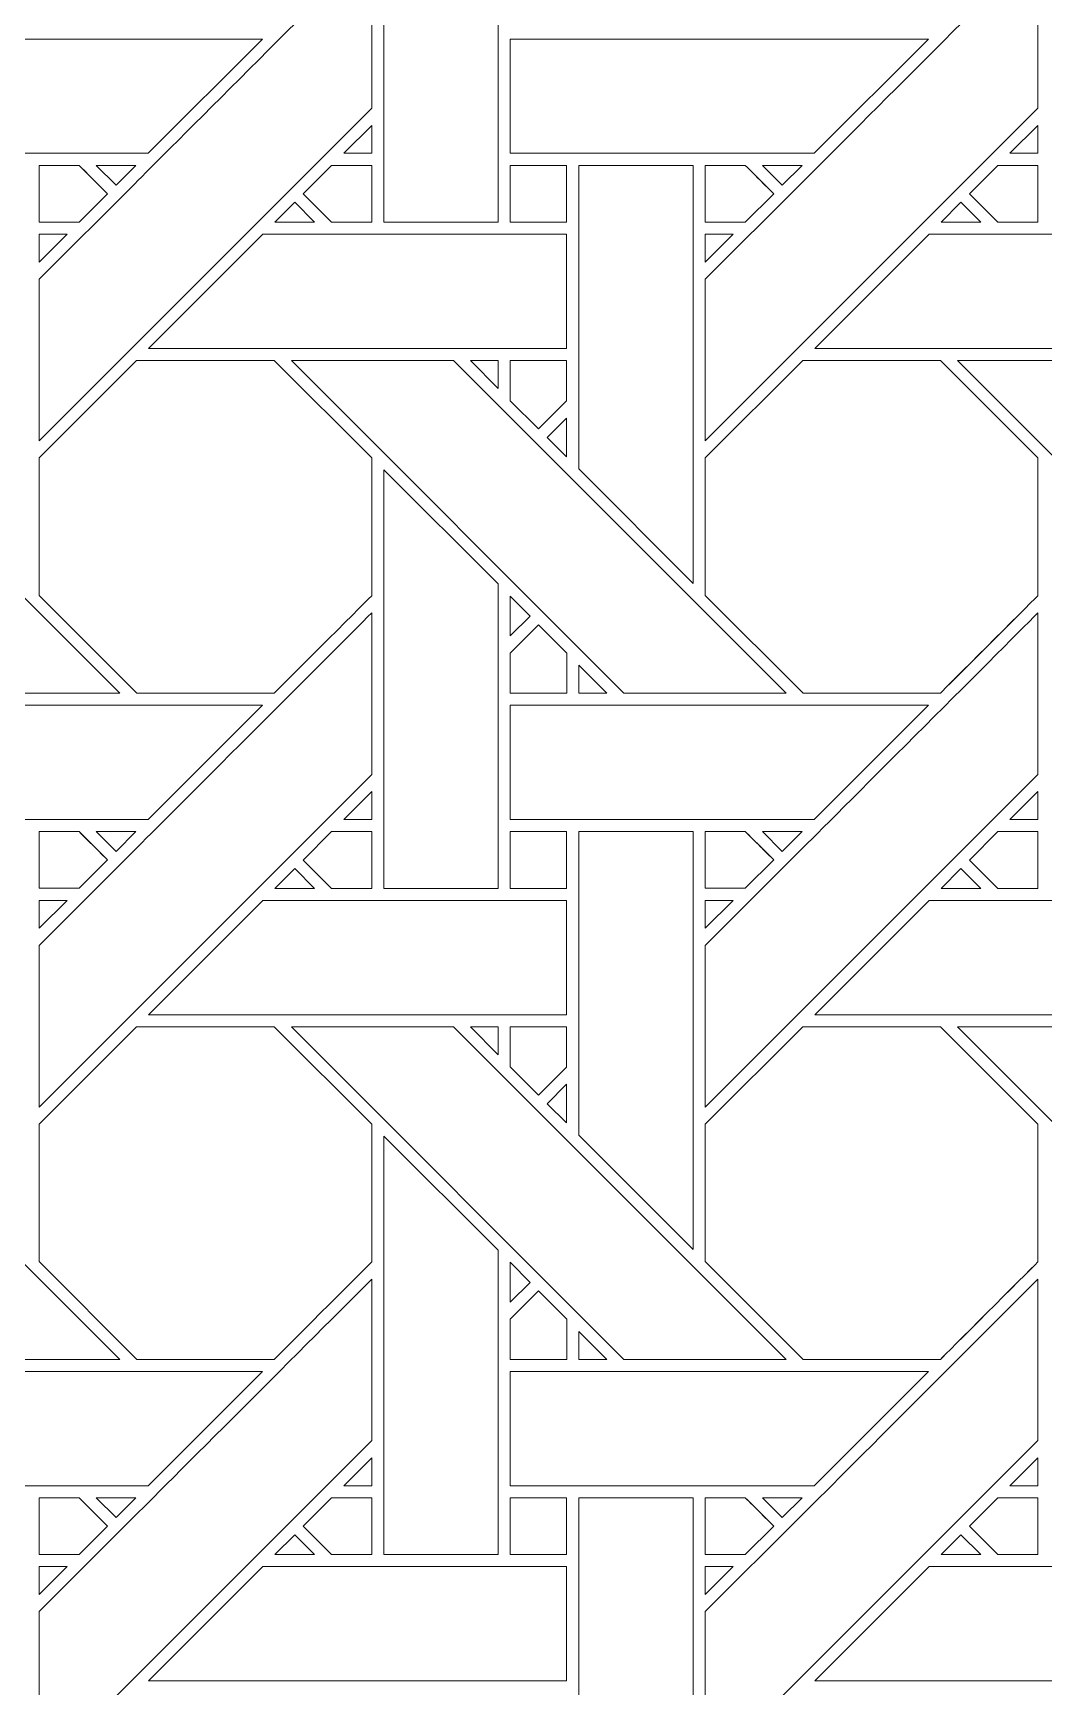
# Model space of a CAD drawing. Header units: inches. Extents: x 2.4 to 22.4, y -0.9 to 19.1.
# Drawn here: x 5.971 to 7.41, y 8.866 to 11.221 of the extents above; entities that cross this region are included whole.
import ezdxf

# ---------------------------------------------------------------- set-up
doc = ezdxf.new("R2010")
doc.units = ezdxf.units.IN
doc.header["$MEASUREMENT"] = 0
doc.layers.add('Design', color=7, linetype='Continuous', lineweight=0)

msp = doc.modelspace()

# ---------------------------------------------------------------- linework, layer by layer
at = {"layer": 'Design'}
for points, knots in [([(2.3829, 19.0948), (2.3829, 19.0948), (2.3829, -0.9052), (2.3829, -0.9052), (2.3829, -0.9052), (22.3829, -0.9052), (22.3829, -0.9052), (22.3829, -0.9052), (22.3829, 19.0948), (22.3829, 19.0948), (22.3829, 19.0948), (2.3829, 19.0948), (2.3829, 19.0948)], [0, 0, 0, 0, 1, 1, 1, 2, 2, 2, 3, 3, 3, 4, 4, 4, 4]), ([(3.3653, 18.1123), (3.3653, 18.1123), (3.3653, 0.0772), (3.3653, 0.0772), (3.3653, 0.0772), (21.4004, 0.0772), (21.4004, 0.0772), (21.4004, 0.0772), (21.4004, 18.1123), (21.4004, 18.1123), (21.4004, 18.1123), (3.3653, 18.1123), (3.3653, 18.1123)], [0, 0, 0, 0, 1, 1, 1, 2, 2, 2, 3, 3, 3, 4, 4, 4, 4]), ([(6.6329, 10.9519), (6.6329, 10.9519), (6.4701, 10.9519), (6.4701, 10.9519), (6.4701, 10.9519), (6.4701, 11.5477), (6.4701, 11.5477), (6.4701, 11.5477), (6.6329, 11.3855), (6.6329, 11.3855), (6.6329, 11.3855), (6.6329, 10.9519), (6.6329, 10.9519)], [0, 0, 0, 0, 1, 1, 1, 2, 2, 2, 3, 3, 3, 4, 4, 4, 4]), ([(6.1154, 11.0066), (6.1567, 11.0477), (6.3965, 11.2877), (6.453, 11.3441), (6.453, 11.3441), (6.453, 11.1141), (6.453, 11.1141), (6.453, 11.1141), (5.9793, 10.6404), (5.9793, 10.6404), (5.9793, 10.6404), (5.9793, 10.8705), (5.9793, 10.8705), (5.9793, 10.8705), (6.1154, 11.0066), (6.1154, 11.0066)], [0, 0, 0, 0, 1, 1, 1, 2, 2, 2, 3, 3, 3, 4, 4, 4, 5, 5, 5, 5]), ([(7.0635, 11.006), (7.1049, 11.0472), (7.3452, 11.2876), (7.4017, 11.3441), (7.4017, 11.3441), (7.4017, 11.1141), (7.4017, 11.1141), (7.4017, 11.1141), (6.928, 10.6404), (6.928, 10.6404), (6.928, 10.6404), (6.928, 10.8705), (6.928, 10.8705), (6.928, 10.8705), (7.0635, 11.006), (7.0635, 11.006)], [0, 0, 0, 0, 1, 1, 1, 2, 2, 2, 3, 3, 3, 4, 4, 4, 5, 5, 5, 5]), ([(5.7015, 11.0499), (5.7015, 11.0499), (5.7015, 11.2126), (5.7015, 11.2126), (5.7015, 11.2126), (6.2972, 11.2126), (6.2972, 11.2126), (6.2972, 11.2126), (6.1344, 11.0499), (6.1344, 11.0499), (6.1344, 11.0499), (5.7015, 11.0499), (5.7015, 11.0499)], [0, 0, 0, 0, 1, 1, 1, 2, 2, 2, 3, 3, 3, 4, 4, 4, 4]), ([(6.6502, 11.0499), (6.6502, 11.0499), (6.6502, 11.2126), (6.6502, 11.2126), (6.6502, 11.2126), (7.2459, 11.2126), (7.2459, 11.2126), (7.2459, 11.2126), (7.0832, 11.0499), (7.0832, 11.0499), (7.0832, 11.0499), (6.6502, 11.0499), (6.6502, 11.0499)], [0, 0, 0, 0, 1, 1, 1, 2, 2, 2, 3, 3, 3, 4, 4, 4, 4]), ([(6.4132, 11.0499), (6.4132, 11.0499), (6.453, 11.0897), (6.453, 11.0897), (6.453, 11.0897), (6.453, 11.0499), (6.453, 11.0499), (6.453, 11.0499), (6.4132, 11.0499), (6.4132, 11.0499)], [0, 0, 0, 0, 1, 1, 1, 2, 2, 2, 3, 3, 3, 3]), ([(7.3619, 11.0499), (7.3619, 11.0499), (7.4017, 11.0897), (7.4017, 11.0897), (7.4017, 11.0897), (7.4017, 11.0499), (7.4017, 11.0499), (7.4017, 11.0499), (7.3619, 11.0499), (7.3619, 11.0499)], [0, 0, 0, 0, 1, 1, 1, 2, 2, 2, 3, 3, 3, 3]), ([(6.0363, 11.0327), (6.0414, 11.0276), (6.0722, 10.9967), (6.0766, 10.9923), (6.0766, 10.9923), (6.0362, 10.9519), (6.0362, 10.9519), (6.0362, 10.9519), (5.9792, 10.9519), (5.9792, 10.9519), (5.9792, 10.9519), (5.9792, 11.0327), (5.9792, 11.0327), (5.9792, 11.0327), (6.0363, 11.0327), (6.0363, 11.0327)], [0, 0, 0, 0, 1, 1, 1, 2, 2, 2, 3, 3, 3, 4, 4, 4, 5, 5, 5, 5]), ([(6.0766, 10.9923), (6.0766, 10.9923), (6.0362, 10.9519), (6.0362, 10.9519), (6.0362, 10.9519), (5.9792, 10.9519), (5.9792, 10.9519), (5.9792, 10.9519), (5.9792, 11.0327), (5.9792, 11.0327), (5.9792, 11.0327), (6.0363, 11.0327), (6.0363, 11.0327), (6.0416, 11.0274), (6.0723, 10.9966), (6.0766, 10.9923)], [0, 0, 0, 0, 1, 1, 1, 2, 2, 2, 3, 3, 3, 4, 4, 4, 5, 5, 5, 5]), ([(6.0607, 11.0326), (6.0607, 11.0326), (6.1172, 11.0326), (6.1172, 11.0326), (6.1172, 11.0326), (6.0889, 11.0045), (6.0889, 11.0045), (6.0889, 11.0045), (6.0607, 11.0326), (6.0607, 11.0326)], [0, 0, 0, 0, 1, 1, 1, 2, 2, 2, 3, 3, 3, 3]), ([(6.3958, 10.9519), (6.3958, 10.9519), (6.3554, 10.9923), (6.3554, 10.9923), (6.3554, 10.9923), (6.3959, 11.0327), (6.3959, 11.0327), (6.3959, 11.0327), (6.4529, 11.0327), (6.4529, 11.0327), (6.4529, 11.0327), (6.4529, 10.9519), (6.4529, 10.9519), (6.4529, 10.9519), (6.3958, 10.9519), (6.3958, 10.9519)], [0, 0, 0, 0, 1, 1, 1, 2, 2, 2, 3, 3, 3, 4, 4, 4, 5, 5, 5, 5]), ([(6.3554, 10.9923), (6.3554, 10.9923), (6.3959, 11.0327), (6.3959, 11.0327), (6.3959, 11.0327), (6.4529, 11.0327), (6.4529, 11.0327), (6.4529, 11.0327), (6.4529, 10.9519), (6.4529, 10.9519), (6.4529, 10.9519), (6.3958, 10.9519), (6.3958, 10.9519), (6.3958, 10.9519), (6.3554, 10.9923), (6.3554, 10.9923)], [0, 0, 0, 0, 1, 1, 1, 2, 2, 2, 3, 3, 3, 4, 4, 4, 5, 5, 5, 5]), ([(6.6501, 11.0327), (6.6501, 11.0327), (6.7304, 11.0327), (6.7304, 11.0327), (6.7304, 11.0327), (6.7304, 10.9519), (6.7304, 10.9519), (6.7304, 10.9519), (6.6501, 10.9519), (6.6501, 10.9519), (6.6501, 10.9519), (6.6501, 11.0327), (6.6501, 11.0327)], [0, 0, 0, 0, 1, 1, 1, 2, 2, 2, 3, 3, 3, 4, 4, 4, 4]), ([(6.7304, 11.0327), (6.7304, 11.0327), (6.7304, 10.9519), (6.7304, 10.9519), (6.7304, 10.9519), (6.6501, 10.9519), (6.6501, 10.9519), (6.6501, 10.9519), (6.6501, 11.0327), (6.6501, 11.0327), (6.6501, 11.0327), (6.7304, 11.0327), (6.7304, 11.0327)], [0, 0, 0, 0, 1, 1, 1, 2, 2, 2, 3, 3, 3, 4, 4, 4, 4]), ([(6.9109, 11.0326), (6.9109, 11.0326), (6.9109, 10.4375), (6.9109, 10.4375), (6.9109, 10.4375), (6.748, 10.6004), (6.748, 10.6004), (6.748, 10.6004), (6.748, 11.0326), (6.748, 11.0326), (6.748, 11.0326), (6.9109, 11.0326), (6.9109, 11.0326)], [0, 0, 0, 0, 1, 1, 1, 2, 2, 2, 3, 3, 3, 4, 4, 4, 4]), ([(6.985, 11.0327), (6.9902, 11.0276), (7.021, 10.9967), (7.0254, 10.9923), (7.0254, 10.9923), (6.985, 10.9519), (6.985, 10.9519), (6.985, 10.9519), (6.928, 10.9519), (6.928, 10.9519), (6.928, 10.9519), (6.928, 11.0327), (6.928, 11.0327), (6.928, 11.0327), (6.985, 11.0327), (6.985, 11.0327)], [0, 0, 0, 0, 1, 1, 1, 2, 2, 2, 3, 3, 3, 4, 4, 4, 5, 5, 5, 5]), ([(7.0096, 11.0082), (7.0096, 11.0082), (7.0254, 10.9923), (7.0254, 10.9923), (7.0254, 10.9923), (6.985, 10.9519), (6.985, 10.9519), (6.985, 10.9519), (6.928, 10.9519), (6.928, 10.9519), (6.928, 10.9519), (6.928, 11.0327), (6.928, 11.0327), (6.928, 11.0327), (6.985, 11.0327), (6.985, 11.0327), (6.9904, 11.0273), (7.0003, 11.0175), (7.0096, 11.0082)], [0, 0, 0, 0, 1, 1, 1, 2, 2, 2, 3, 3, 3, 4, 4, 4, 5, 5, 5, 6, 6, 6, 6]), ([(7.0095, 11.0326), (7.0095, 11.0326), (7.0659, 11.0326), (7.0659, 11.0326), (7.0659, 11.0326), (7.0376, 11.0045), (7.0376, 11.0045), (7.0376, 11.0045), (7.0095, 11.0326), (7.0095, 11.0326)], [0, 0, 0, 0, 1, 1, 1, 2, 2, 2, 3, 3, 3, 3]), ([(7.3445, 10.9519), (7.3445, 10.9519), (7.3042, 10.9923), (7.3042, 10.9923), (7.3042, 10.9923), (7.3446, 11.0327), (7.3446, 11.0327), (7.3446, 11.0327), (7.4017, 11.0327), (7.4017, 11.0327), (7.4017, 11.0327), (7.4017, 10.9519), (7.4017, 10.9519), (7.4017, 10.9519), (7.3445, 10.9519), (7.3445, 10.9519)], [0, 0, 0, 0, 1, 1, 1, 2, 2, 2, 3, 3, 3, 4, 4, 4, 5, 5, 5, 5]), ([(7.3042, 10.9923), (7.3042, 10.9923), (7.3446, 11.0327), (7.3446, 11.0327), (7.3446, 11.0327), (7.4017, 11.0327), (7.4017, 11.0327), (7.4017, 11.0327), (7.4017, 10.9519), (7.4017, 10.9519), (7.4017, 10.9519), (7.3445, 10.9519), (7.3445, 10.9519), (7.3445, 10.9519), (7.3042, 10.9923), (7.3042, 10.9923)], [0, 0, 0, 0, 1, 1, 1, 2, 2, 2, 3, 3, 3, 4, 4, 4, 5, 5, 5, 5]), ([(6.3716, 10.9519), (6.3716, 10.9519), (6.3151, 10.9519), (6.3151, 10.9519), (6.3151, 10.9519), (6.3434, 10.9801), (6.3434, 10.9801), (6.3434, 10.9801), (6.3716, 10.9519), (6.3716, 10.9519)], [0, 0, 0, 0, 1, 1, 1, 2, 2, 2, 3, 3, 3, 3]), ([(7.3204, 10.9519), (7.3204, 10.9519), (7.2639, 10.9519), (7.2639, 10.9519), (7.2639, 10.9519), (7.2921, 10.9801), (7.2921, 10.9801), (7.2921, 10.9801), (7.3204, 10.9519), (7.3204, 10.9519)], [0, 0, 0, 0, 1, 1, 1, 2, 2, 2, 3, 3, 3, 3]), ([(6.0191, 10.9347), (6.0191, 10.9347), (5.9793, 10.8949), (5.9793, 10.8949), (5.9793, 10.8949), (5.9793, 10.9347), (5.9793, 10.9347), (5.9793, 10.9347), (6.0191, 10.9347), (6.0191, 10.9347)], [0, 0, 0, 0, 1, 1, 1, 2, 2, 2, 3, 3, 3, 3]), ([(6.298, 10.9347), (6.298, 10.9347), (6.7304, 10.9347), (6.7304, 10.9347), (6.7304, 10.9347), (6.7304, 10.7719), (6.7304, 10.7719), (6.7304, 10.7719), (6.1351, 10.7719), (6.1351, 10.7719), (6.1351, 10.7719), (6.298, 10.9347), (6.298, 10.9347)], [0, 0, 0, 0, 1, 1, 1, 2, 2, 2, 3, 3, 3, 4, 4, 4, 4]), ([(6.9679, 10.9347), (6.9679, 10.9347), (6.928, 10.8949), (6.928, 10.8949), (6.928, 10.8949), (6.928, 10.9347), (6.928, 10.9347), (6.928, 10.9347), (6.9679, 10.9347), (6.9679, 10.9347)], [0, 0, 0, 0, 1, 1, 1, 2, 2, 2, 3, 3, 3, 3]), ([(7.2467, 10.9347), (7.2467, 10.9347), (7.6792, 10.9347), (7.6792, 10.9347), (7.6792, 10.9347), (7.6792, 10.7719), (7.6792, 10.7719), (7.6792, 10.7719), (7.0839, 10.7719), (7.0839, 10.7719), (7.0839, 10.7719), (7.2467, 10.9347), (7.2467, 10.9347)], [0, 0, 0, 0, 1, 1, 1, 2, 2, 2, 3, 3, 3, 4, 4, 4, 4]), ([(5.6207, 10.7548), (5.6207, 10.7548), (6.0943, 10.2811), (6.0943, 10.2811), (6.0943, 10.2811), (5.8633, 10.2811), (5.8633, 10.2811), (5.8633, 10.2811), (5.3897, 10.7548), (5.3897, 10.7548), (5.3897, 10.7548), (5.6207, 10.7548), (5.6207, 10.7548)], [0, 0, 0, 0, 1, 1, 1, 2, 2, 2, 3, 3, 3, 4, 4, 4, 4]), ([(6.118, 10.7548), (6.118, 10.7548), (6.3142, 10.7548), (6.3142, 10.7548), (6.3142, 10.7548), (6.4529, 10.6161), (6.4529, 10.6161), (6.4529, 10.6161), (6.4529, 10.4199), (6.4529, 10.4199), (6.4351, 10.4019), (6.3232, 10.2902), (6.3142, 10.2812), (6.3142, 10.2812), (6.1185, 10.2812), (6.1185, 10.2812), (6.1185, 10.2812), (5.9792, 10.4204), (5.9792, 10.4204), (5.9792, 10.4204), (5.9792, 10.6161), (5.9792, 10.6161), (5.9792, 10.6161), (6.118, 10.7548), (6.118, 10.7548)], [0, 0, 0, 0, 1, 1, 1, 2, 2, 2, 3, 3, 3, 4, 4, 4, 5, 5, 5, 6, 6, 6, 7, 7, 7, 8, 8, 8, 8]), ([(5.9792, 10.6161), (5.9792, 10.6161), (6.118, 10.7548), (6.118, 10.7548), (6.118, 10.7548), (6.3142, 10.7548), (6.3142, 10.7548), (6.3142, 10.7548), (6.4529, 10.6161), (6.4529, 10.6161), (6.4529, 10.6161), (6.4529, 10.4199), (6.4529, 10.4199), (6.4351, 10.4019), (6.3232, 10.2902), (6.3142, 10.2812), (6.3142, 10.2812), (6.1185, 10.2812), (6.1185, 10.2812), (6.1185, 10.2812), (5.9792, 10.4204), (5.9792, 10.4204), (5.9792, 10.4204), (5.9792, 10.6161), (5.9792, 10.6161)], [0, 0, 0, 0, 1, 1, 1, 2, 2, 2, 3, 3, 3, 4, 4, 4, 5, 5, 5, 6, 6, 6, 7, 7, 7, 8, 8, 8, 8]), ([(6.5694, 10.7548), (6.5694, 10.7548), (7.043, 10.2811), (7.043, 10.2811), (7.043, 10.2811), (6.812, 10.2811), (6.812, 10.2811), (6.812, 10.2811), (6.3385, 10.7548), (6.3385, 10.7548), (6.3385, 10.7548), (6.5694, 10.7548), (6.5694, 10.7548)], [0, 0, 0, 0, 1, 1, 1, 2, 2, 2, 3, 3, 3, 4, 4, 4, 4]), ([(6.633, 10.7548), (6.633, 10.7548), (6.633, 10.715), (6.633, 10.715), (6.633, 10.715), (6.5935, 10.7548), (6.5935, 10.7548), (6.5935, 10.7548), (6.633, 10.7548), (6.633, 10.7548)], [0, 0, 0, 0, 1, 1, 1, 2, 2, 2, 3, 3, 3, 3]), ([(6.7304, 10.7548), (6.7304, 10.7548), (6.7304, 10.6972), (6.7304, 10.6972), (6.7304, 10.6972), (6.6904, 10.6573), (6.6904, 10.6573), (6.6904, 10.6573), (6.6501, 10.6976), (6.6501, 10.6976), (6.6501, 10.6976), (6.6501, 10.7548), (6.6501, 10.7548), (6.6501, 10.7548), (6.7304, 10.7548), (6.7304, 10.7548)], [0, 0, 0, 0, 1, 1, 1, 2, 2, 2, 3, 3, 3, 4, 4, 4, 5, 5, 5, 5]), ([(6.6904, 10.6573), (6.6904, 10.6573), (6.6501, 10.6976), (6.6501, 10.6976), (6.6501, 10.6976), (6.6501, 10.7548), (6.6501, 10.7548), (6.6501, 10.7548), (6.7304, 10.7548), (6.7304, 10.7548), (6.7304, 10.7548), (6.7304, 10.6972), (6.7304, 10.6972), (6.7304, 10.6972), (6.6904, 10.6573), (6.6904, 10.6573)], [0, 0, 0, 0, 1, 1, 1, 2, 2, 2, 3, 3, 3, 4, 4, 4, 5, 5, 5, 5]), ([(7.0667, 10.7548), (7.0667, 10.7548), (7.2629, 10.7548), (7.2629, 10.7548), (7.2629, 10.7548), (7.4016, 10.6161), (7.4016, 10.6161), (7.4016, 10.6161), (7.4016, 10.4199), (7.4016, 10.4199), (7.3838, 10.4019), (7.2719, 10.2902), (7.2629, 10.2812), (7.2629, 10.2812), (7.0672, 10.2812), (7.0672, 10.2812), (7.0672, 10.2812), (6.928, 10.4204), (6.928, 10.4204), (6.928, 10.4204), (6.928, 10.6161), (6.928, 10.6161), (6.928, 10.6161), (7.0667, 10.7548), (7.0667, 10.7548)], [0, 0, 0, 0, 1, 1, 1, 2, 2, 2, 3, 3, 3, 4, 4, 4, 5, 5, 5, 6, 6, 6, 7, 7, 7, 8, 8, 8, 8]), ([(6.928, 10.6161), (6.928, 10.6161), (7.0667, 10.7548), (7.0667, 10.7548), (7.0667, 10.7548), (7.2629, 10.7548), (7.2629, 10.7548), (7.2629, 10.7548), (7.4016, 10.6161), (7.4016, 10.6161), (7.4016, 10.6161), (7.4016, 10.4199), (7.4016, 10.4199), (7.3836, 10.4017), (7.2718, 10.29), (7.2629, 10.2812), (7.2629, 10.2812), (7.0672, 10.2812), (7.0672, 10.2812), (7.0672, 10.2812), (6.928, 10.4204), (6.928, 10.4204), (6.928, 10.4204), (6.928, 10.6161), (6.928, 10.6161)], [0, 0, 0, 0, 1, 1, 1, 2, 2, 2, 3, 3, 3, 4, 4, 4, 5, 5, 5, 6, 6, 6, 7, 7, 7, 8, 8, 8, 8]), ([(7.5181, 10.7548), (7.5181, 10.7548), (7.9918, 10.2811), (7.9918, 10.2811), (7.9918, 10.2811), (7.7607, 10.2811), (7.7607, 10.2811), (7.7607, 10.2811), (7.2872, 10.7548), (7.2872, 10.7548), (7.2872, 10.7548), (7.5181, 10.7548), (7.5181, 10.7548)], [0, 0, 0, 0, 1, 1, 1, 2, 2, 2, 3, 3, 3, 4, 4, 4, 4]), ([(6.7304, 10.6729), (6.7304, 10.6729), (6.7304, 10.6178), (6.7304, 10.6178), (6.7304, 10.6178), (6.7027, 10.6452), (6.7027, 10.6452), (6.7027, 10.6452), (6.7304, 10.6729), (6.7304, 10.6729)], [0, 0, 0, 0, 1, 1, 1, 2, 2, 2, 3, 3, 3, 3]), ([(6.6329, 10.0031), (6.6329, 10.0031), (6.4701, 10.0031), (6.4701, 10.0031), (6.4701, 10.0031), (6.4701, 10.599), (6.4701, 10.599), (6.4701, 10.599), (6.6329, 10.4368), (6.6329, 10.4368), (6.6329, 10.4368), (6.6329, 10.0031), (6.6329, 10.0031)], [0, 0, 0, 0, 1, 1, 1, 2, 2, 2, 3, 3, 3, 4, 4, 4, 4]), ([(6.6502, 10.3626), (6.6502, 10.3626), (6.6502, 10.4193), (6.6502, 10.4193), (6.6502, 10.4193), (6.6784, 10.3908), (6.6784, 10.3908), (6.6784, 10.3908), (6.6502, 10.3626), (6.6502, 10.3626)], [0, 0, 0, 0, 1, 1, 1, 2, 2, 2, 3, 3, 3, 3]), ([(6.1154, 10.0579), (6.1567, 10.099), (6.3965, 10.3389), (6.453, 10.3954), (6.453, 10.3954), (6.453, 10.1654), (6.453, 10.1654), (6.453, 10.1654), (5.9793, 9.6917), (5.9793, 9.6917), (5.9793, 9.6917), (5.9793, 9.9218), (5.9793, 9.9218), (5.9793, 9.9218), (6.1154, 10.0579), (6.1154, 10.0579)], [0, 0, 0, 0, 1, 1, 1, 2, 2, 2, 3, 3, 3, 4, 4, 4, 5, 5, 5, 5]), ([(7.0635, 10.0573), (7.1049, 10.0984), (7.3452, 10.3389), (7.4017, 10.3954), (7.4017, 10.3954), (7.4017, 10.1654), (7.4017, 10.1654), (7.4017, 10.1654), (6.928, 9.6917), (6.928, 9.6917), (6.928, 9.6917), (6.928, 9.9218), (6.928, 9.9218), (6.928, 9.9218), (7.0635, 10.0573), (7.0635, 10.0573)], [0, 0, 0, 0, 1, 1, 1, 2, 2, 2, 3, 3, 3, 4, 4, 4, 5, 5, 5, 5]), ([(6.6501, 10.2809), (6.6501, 10.2809), (6.6501, 10.3382), (6.6501, 10.3382), (6.6501, 10.3382), (6.6904, 10.3785), (6.6904, 10.3785), (6.6904, 10.3785), (6.7308, 10.3382), (6.7308, 10.3382), (6.7308, 10.3382), (6.7308, 10.2809), (6.7308, 10.2809), (6.7308, 10.2809), (6.6501, 10.2809), (6.6501, 10.2809)], [0, 0, 0, 0, 1, 1, 1, 2, 2, 2, 3, 3, 3, 4, 4, 4, 5, 5, 5, 5]), ([(6.6904, 10.3785), (6.6904, 10.3785), (6.7308, 10.3382), (6.7308, 10.3382), (6.7308, 10.3382), (6.7308, 10.2809), (6.7308, 10.2809), (6.7308, 10.2809), (6.6501, 10.2809), (6.6501, 10.2809), (6.6501, 10.2809), (6.6501, 10.3382), (6.6501, 10.3382), (6.6501, 10.3382), (6.6904, 10.3785), (6.6904, 10.3785)], [0, 0, 0, 0, 1, 1, 1, 2, 2, 2, 3, 3, 3, 4, 4, 4, 5, 5, 5, 5]), ([(6.7481, 10.2811), (6.7481, 10.2811), (6.7481, 10.3209), (6.7481, 10.3209), (6.7481, 10.3209), (6.7878, 10.2811), (6.7878, 10.2811), (6.7878, 10.2811), (6.7481, 10.2811), (6.7481, 10.2811)], [0, 0, 0, 0, 1, 1, 1, 2, 2, 2, 3, 3, 3, 3]), ([(5.7015, 10.1012), (5.7015, 10.1012), (5.7015, 10.2639), (5.7015, 10.2639), (5.7015, 10.2639), (6.2972, 10.2639), (6.2972, 10.2639), (6.2972, 10.2639), (6.1344, 10.1012), (6.1344, 10.1012), (6.1344, 10.1012), (5.7015, 10.1012), (5.7015, 10.1012)], [0, 0, 0, 0, 1, 1, 1, 2, 2, 2, 3, 3, 3, 4, 4, 4, 4]), ([(6.6502, 10.1012), (6.6502, 10.1012), (6.6502, 10.2639), (6.6502, 10.2639), (6.6502, 10.2639), (7.2459, 10.2639), (7.2459, 10.2639), (7.2459, 10.2639), (7.0831, 10.1012), (7.0831, 10.1012), (7.0831, 10.1012), (6.6502, 10.1012), (6.6502, 10.1012)], [0, 0, 0, 0, 1, 1, 1, 2, 2, 2, 3, 3, 3, 4, 4, 4, 4]), ([(6.4132, 10.1012), (6.4132, 10.1012), (6.453, 10.141), (6.453, 10.141), (6.453, 10.141), (6.453, 10.1012), (6.453, 10.1012), (6.453, 10.1012), (6.4132, 10.1012), (6.4132, 10.1012)], [0, 0, 0, 0, 1, 1, 1, 2, 2, 2, 3, 3, 3, 3]), ([(7.3619, 10.1012), (7.3619, 10.1012), (7.4017, 10.141), (7.4017, 10.141), (7.4017, 10.141), (7.4017, 10.1012), (7.4017, 10.1012), (7.4017, 10.1012), (7.3619, 10.1012), (7.3619, 10.1012)], [0, 0, 0, 0, 1, 1, 1, 2, 2, 2, 3, 3, 3, 3]), ([(6.0363, 10.0839), (6.0414, 10.0788), (6.0722, 10.048), (6.0766, 10.0436), (6.0766, 10.0436), (6.0362, 10.0032), (6.0362, 10.0032), (6.0362, 10.0032), (5.9792, 10.0032), (5.9792, 10.0032), (5.9792, 10.0032), (5.9792, 10.0839), (5.9792, 10.0839), (5.9792, 10.0839), (6.0363, 10.0839), (6.0363, 10.0839)], [0, 0, 0, 0, 1, 1, 1, 2, 2, 2, 3, 3, 3, 4, 4, 4, 5, 5, 5, 5]), ([(6.061, 10.0593), (6.061, 10.0593), (6.0766, 10.0436), (6.0766, 10.0436), (6.0766, 10.0436), (6.0362, 10.0032), (6.0362, 10.0032), (6.0362, 10.0032), (5.9792, 10.0032), (5.9792, 10.0032), (5.9792, 10.0032), (5.9792, 10.0839), (5.9792, 10.0839), (5.9792, 10.0839), (6.0363, 10.0839), (6.0363, 10.0839), (6.0363, 10.0839), (6.061, 10.0593), (6.061, 10.0593)], [0, 0, 0, 0, 1, 1, 1, 2, 2, 2, 3, 3, 3, 4, 4, 4, 5, 5, 5, 6, 6, 6, 6]), ([(6.0607, 10.0839), (6.0607, 10.0839), (6.1172, 10.0839), (6.1172, 10.0839), (6.1172, 10.0839), (6.0889, 10.0557), (6.0889, 10.0557), (6.0889, 10.0557), (6.0607, 10.0839), (6.0607, 10.0839)], [0, 0, 0, 0, 1, 1, 1, 2, 2, 2, 3, 3, 3, 3]), ([(6.3958, 10.0031), (6.3958, 10.0031), (6.3554, 10.0435), (6.3554, 10.0435), (6.3554, 10.0435), (6.3959, 10.084), (6.3959, 10.084), (6.3959, 10.084), (6.4529, 10.084), (6.4529, 10.084), (6.4529, 10.084), (6.4529, 10.0031), (6.4529, 10.0031), (6.4529, 10.0031), (6.3958, 10.0031), (6.3958, 10.0031)], [0, 0, 0, 0, 1, 1, 1, 2, 2, 2, 3, 3, 3, 4, 4, 4, 5, 5, 5, 5]), ([(6.3554, 10.0435), (6.3554, 10.0435), (6.3959, 10.084), (6.3959, 10.084), (6.3959, 10.084), (6.4529, 10.084), (6.4529, 10.084), (6.4529, 10.084), (6.4529, 10.0031), (6.4529, 10.0031), (6.4529, 10.0031), (6.3958, 10.0031), (6.3958, 10.0031), (6.3958, 10.0031), (6.3554, 10.0435), (6.3554, 10.0435)], [0, 0, 0, 0, 1, 1, 1, 2, 2, 2, 3, 3, 3, 4, 4, 4, 5, 5, 5, 5]), ([(6.6501, 10.0839), (6.6501, 10.0839), (6.7304, 10.0839), (6.7304, 10.0839), (6.7304, 10.0839), (6.7304, 10.0031), (6.7304, 10.0031), (6.7304, 10.0031), (6.6501, 10.0031), (6.6501, 10.0031), (6.6501, 10.0031), (6.6501, 10.0839), (6.6501, 10.0839)], [0, 0, 0, 0, 1, 1, 1, 2, 2, 2, 3, 3, 3, 4, 4, 4, 4]), ([(6.7304, 10.0839), (6.7304, 10.0839), (6.7304, 10.0031), (6.7304, 10.0031), (6.7304, 10.0031), (6.6501, 10.0031), (6.6501, 10.0031), (6.6501, 10.0031), (6.6501, 10.0839), (6.6501, 10.0839), (6.6501, 10.0839), (6.7304, 10.0839), (6.7304, 10.0839)], [0, 0, 0, 0, 1, 1, 1, 2, 2, 2, 3, 3, 3, 4, 4, 4, 4]), ([(6.9109, 10.0839), (6.9109, 10.0839), (6.9109, 9.4888), (6.9109, 9.4888), (6.9109, 9.4888), (6.748, 9.6517), (6.748, 9.6517), (6.748, 9.6517), (6.748, 10.0839), (6.748, 10.0839), (6.748, 10.0839), (6.9109, 10.0839), (6.9109, 10.0839)], [0, 0, 0, 0, 1, 1, 1, 2, 2, 2, 3, 3, 3, 4, 4, 4, 4]), ([(6.985, 10.0839), (6.9902, 10.0788), (7.021, 10.048), (7.0254, 10.0436), (7.0254, 10.0436), (6.985, 10.0032), (6.985, 10.0032), (6.985, 10.0032), (6.928, 10.0032), (6.928, 10.0032), (6.928, 10.0032), (6.928, 10.0839), (6.928, 10.0839), (6.928, 10.0839), (6.985, 10.0839), (6.985, 10.0839)], [0, 0, 0, 0, 1, 1, 1, 2, 2, 2, 3, 3, 3, 4, 4, 4, 5, 5, 5, 5]), ([(7.0098, 10.0593), (7.0098, 10.0593), (7.0254, 10.0436), (7.0254, 10.0436), (7.0254, 10.0436), (6.985, 10.0032), (6.985, 10.0032), (6.985, 10.0032), (6.928, 10.0032), (6.928, 10.0032), (6.928, 10.0032), (6.928, 10.0839), (6.928, 10.0839), (6.928, 10.0839), (6.985, 10.0839), (6.985, 10.0839), (6.9904, 10.0786), (7.0004, 10.0686), (7.0098, 10.0593)], [0, 0, 0, 0, 1, 1, 1, 2, 2, 2, 3, 3, 3, 4, 4, 4, 5, 5, 5, 6, 6, 6, 6]), ([(7.0095, 10.0839), (7.0095, 10.0839), (7.0659, 10.0839), (7.0659, 10.0839), (7.0659, 10.0839), (7.0376, 10.0557), (7.0376, 10.0557), (7.0376, 10.0557), (7.0095, 10.0839), (7.0095, 10.0839)], [0, 0, 0, 0, 1, 1, 1, 2, 2, 2, 3, 3, 3, 3]), ([(7.3445, 10.0031), (7.3445, 10.0031), (7.3042, 10.0435), (7.3042, 10.0435), (7.3042, 10.0435), (7.3446, 10.084), (7.3446, 10.084), (7.3446, 10.084), (7.4017, 10.084), (7.4017, 10.084), (7.4017, 10.084), (7.4017, 10.0031), (7.4017, 10.0031), (7.4017, 10.0031), (7.3445, 10.0031), (7.3445, 10.0031)], [0, 0, 0, 0, 1, 1, 1, 2, 2, 2, 3, 3, 3, 4, 4, 4, 5, 5, 5, 5]), ([(7.3042, 10.0435), (7.3042, 10.0435), (7.3446, 10.084), (7.3446, 10.084), (7.3446, 10.084), (7.4017, 10.084), (7.4017, 10.084), (7.4017, 10.084), (7.4017, 10.0031), (7.4017, 10.0031), (7.4017, 10.0031), (7.3445, 10.0031), (7.3445, 10.0031), (7.3445, 10.0031), (7.3042, 10.0435), (7.3042, 10.0435)], [0, 0, 0, 0, 1, 1, 1, 2, 2, 2, 3, 3, 3, 4, 4, 4, 5, 5, 5, 5]), ([(6.3716, 10.0031), (6.3716, 10.0031), (6.3151, 10.0031), (6.3151, 10.0031), (6.3151, 10.0031), (6.3434, 10.0314), (6.3434, 10.0314), (6.3434, 10.0314), (6.3716, 10.0031), (6.3716, 10.0031)], [0, 0, 0, 0, 1, 1, 1, 2, 2, 2, 3, 3, 3, 3]), ([(7.3204, 10.0031), (7.3204, 10.0031), (7.2639, 10.0031), (7.2639, 10.0031), (7.2639, 10.0031), (7.2921, 10.0314), (7.2921, 10.0314), (7.2921, 10.0314), (7.3204, 10.0031), (7.3204, 10.0031)], [0, 0, 0, 0, 1, 1, 1, 2, 2, 2, 3, 3, 3, 3]), ([(6.0191, 9.986), (6.0191, 9.986), (5.9793, 9.9462), (5.9793, 9.9462), (5.9793, 9.9462), (5.9793, 9.986), (5.9793, 9.986), (5.9793, 9.986), (6.0191, 9.986), (6.0191, 9.986)], [0, 0, 0, 0, 1, 1, 1, 2, 2, 2, 3, 3, 3, 3]), ([(6.298, 9.986), (6.298, 9.986), (6.7304, 9.986), (6.7304, 9.986), (6.7304, 9.986), (6.7304, 9.8232), (6.7304, 9.8232), (6.7304, 9.8232), (6.1351, 9.8232), (6.1351, 9.8232), (6.1351, 9.8232), (6.298, 9.986), (6.298, 9.986)], [0, 0, 0, 0, 1, 1, 1, 2, 2, 2, 3, 3, 3, 4, 4, 4, 4]), ([(6.9679, 9.986), (6.9679, 9.986), (6.928, 9.9462), (6.928, 9.9462), (6.928, 9.9462), (6.928, 9.986), (6.928, 9.986), (6.928, 9.986), (6.9679, 9.986), (6.9679, 9.986)], [0, 0, 0, 0, 1, 1, 1, 2, 2, 2, 3, 3, 3, 3]), ([(7.2467, 9.986), (7.2467, 9.986), (7.6792, 9.986), (7.6792, 9.986), (7.6792, 9.986), (7.6792, 9.8232), (7.6792, 9.8232), (7.6792, 9.8232), (7.0839, 9.8232), (7.0839, 9.8232), (7.0839, 9.8232), (7.2467, 9.986), (7.2467, 9.986)], [0, 0, 0, 0, 1, 1, 1, 2, 2, 2, 3, 3, 3, 4, 4, 4, 4]), ([(5.6207, 9.8061), (5.6207, 9.8061), (6.0943, 9.3324), (6.0943, 9.3324), (6.0943, 9.3324), (5.8633, 9.3324), (5.8633, 9.3324), (5.8633, 9.3324), (5.3897, 9.8061), (5.3897, 9.8061), (5.3897, 9.8061), (5.6207, 9.8061), (5.6207, 9.8061)], [0, 0, 0, 0, 1, 1, 1, 2, 2, 2, 3, 3, 3, 4, 4, 4, 4]), ([(6.1179, 9.8061), (6.1179, 9.8061), (6.3142, 9.8061), (6.3142, 9.8061), (6.3142, 9.8061), (6.4529, 9.6673), (6.4529, 9.6673), (6.4529, 9.6673), (6.4529, 9.4711), (6.4529, 9.4711), (6.4351, 9.4532), (6.3232, 9.3414), (6.3142, 9.3324), (6.3142, 9.3324), (6.1185, 9.3324), (6.1185, 9.3324), (6.1185, 9.3324), (5.9792, 9.4717), (5.9792, 9.4717), (5.9792, 9.4717), (5.9792, 9.6673), (5.9792, 9.6673), (5.9792, 9.6673), (6.1179, 9.8061), (6.1179, 9.8061)], [0, 0, 0, 0, 1, 1, 1, 2, 2, 2, 3, 3, 3, 4, 4, 4, 5, 5, 5, 6, 6, 6, 7, 7, 7, 8, 8, 8, 8]), ([(5.9792, 9.6673), (5.9792, 9.6673), (6.1179, 9.8061), (6.1179, 9.8061), (6.1179, 9.8061), (6.3142, 9.8061), (6.3142, 9.8061), (6.3142, 9.8061), (6.4529, 9.6673), (6.4529, 9.6673), (6.4529, 9.6673), (6.4529, 9.4711), (6.4529, 9.4711), (6.4351, 9.4532), (6.3232, 9.3414), (6.3142, 9.3324), (6.3142, 9.3324), (6.1185, 9.3324), (6.1185, 9.3324), (6.1185, 9.3324), (5.9792, 9.4717), (5.9792, 9.4717), (5.9792, 9.4717), (5.9792, 9.6673), (5.9792, 9.6673)], [0, 0, 0, 0, 1, 1, 1, 2, 2, 2, 3, 3, 3, 4, 4, 4, 5, 5, 5, 6, 6, 6, 7, 7, 7, 8, 8, 8, 8]), ([(6.5694, 9.8061), (6.5694, 9.8061), (7.043, 9.3324), (7.043, 9.3324), (7.043, 9.3324), (6.812, 9.3324), (6.812, 9.3324), (6.812, 9.3324), (6.3385, 9.8061), (6.3385, 9.8061), (6.3385, 9.8061), (6.5694, 9.8061), (6.5694, 9.8061)], [0, 0, 0, 0, 1, 1, 1, 2, 2, 2, 3, 3, 3, 4, 4, 4, 4]), ([(6.633, 9.8061), (6.633, 9.8061), (6.633, 9.7662), (6.633, 9.7662), (6.633, 9.7662), (6.5935, 9.8061), (6.5935, 9.8061), (6.5935, 9.8061), (6.633, 9.8061), (6.633, 9.8061)], [0, 0, 0, 0, 1, 1, 1, 2, 2, 2, 3, 3, 3, 3]), ([(6.7304, 9.8061), (6.7304, 9.8061), (6.7304, 9.7485), (6.7304, 9.7485), (6.7304, 9.7485), (6.6904, 9.7085), (6.6904, 9.7085), (6.6904, 9.7085), (6.6501, 9.7489), (6.6501, 9.7489), (6.6501, 9.7489), (6.6501, 9.8061), (6.6501, 9.8061), (6.6501, 9.8061), (6.7304, 9.8061), (6.7304, 9.8061)], [0, 0, 0, 0, 1, 1, 1, 2, 2, 2, 3, 3, 3, 4, 4, 4, 5, 5, 5, 5]), ([(6.6904, 9.7085), (6.6904, 9.7085), (6.6501, 9.7489), (6.6501, 9.7489), (6.6501, 9.7489), (6.6501, 9.8061), (6.6501, 9.8061), (6.6501, 9.8061), (6.7304, 9.8061), (6.7304, 9.8061), (6.7304, 9.8061), (6.7304, 9.7485), (6.7304, 9.7485), (6.7304, 9.7485), (6.6904, 9.7085), (6.6904, 9.7085)], [0, 0, 0, 0, 1, 1, 1, 2, 2, 2, 3, 3, 3, 4, 4, 4, 5, 5, 5, 5]), ([(7.0667, 9.8061), (7.0667, 9.8061), (7.2629, 9.8061), (7.2629, 9.8061), (7.2629, 9.8061), (7.4016, 9.6673), (7.4016, 9.6673), (7.4016, 9.6673), (7.4016, 9.4711), (7.4016, 9.4711), (7.3838, 9.4532), (7.2719, 9.3414), (7.2629, 9.3324), (7.2629, 9.3324), (7.0672, 9.3324), (7.0672, 9.3324), (7.0672, 9.3324), (6.928, 9.4717), (6.928, 9.4717), (6.928, 9.4717), (6.928, 9.6673), (6.928, 9.6673), (6.928, 9.6673), (7.0667, 9.8061), (7.0667, 9.8061)], [0, 0, 0, 0, 1, 1, 1, 2, 2, 2, 3, 3, 3, 4, 4, 4, 5, 5, 5, 6, 6, 6, 7, 7, 7, 8, 8, 8, 8]), ([(6.928, 9.6673), (6.928, 9.6673), (7.0667, 9.8061), (7.0667, 9.8061), (7.0667, 9.8061), (7.2629, 9.8061), (7.2629, 9.8061), (7.2629, 9.8061), (7.4016, 9.6673), (7.4016, 9.6673), (7.4016, 9.6673), (7.4016, 9.4711), (7.4016, 9.4711), (7.3839, 9.4533), (7.272, 9.3415), (7.2629, 9.3324), (7.2629, 9.3324), (7.0672, 9.3324), (7.0672, 9.3324), (7.0672, 9.3324), (6.928, 9.4717), (6.928, 9.4717), (6.928, 9.4717), (6.928, 9.6673), (6.928, 9.6673)], [0, 0, 0, 0, 1, 1, 1, 2, 2, 2, 3, 3, 3, 4, 4, 4, 5, 5, 5, 6, 6, 6, 7, 7, 7, 8, 8, 8, 8]), ([(7.5181, 9.8061), (7.5181, 9.8061), (7.9918, 9.3324), (7.9918, 9.3324), (7.9918, 9.3324), (7.7607, 9.3324), (7.7607, 9.3324), (7.7607, 9.3324), (7.2872, 9.8061), (7.2872, 9.8061), (7.2872, 9.8061), (7.5181, 9.8061), (7.5181, 9.8061)], [0, 0, 0, 0, 1, 1, 1, 2, 2, 2, 3, 3, 3, 4, 4, 4, 4]), ([(6.7304, 9.7242), (6.7304, 9.7242), (6.7304, 9.6691), (6.7304, 9.6691), (6.7304, 9.6691), (6.7027, 9.6964), (6.7027, 9.6964), (6.7027, 9.6964), (6.7304, 9.7242), (6.7304, 9.7242)], [0, 0, 0, 0, 1, 1, 1, 2, 2, 2, 3, 3, 3, 3]), ([(6.6329, 9.0544), (6.6329, 9.0544), (6.4701, 9.0544), (6.4701, 9.0544), (6.4701, 9.0544), (6.4701, 9.6502), (6.4701, 9.6502), (6.4701, 9.6502), (6.6329, 9.4881), (6.6329, 9.4881), (6.6329, 9.4881), (6.6329, 9.0544), (6.6329, 9.0544)], [0, 0, 0, 0, 1, 1, 1, 2, 2, 2, 3, 3, 3, 4, 4, 4, 4]), ([(6.6502, 9.4138), (6.6502, 9.4138), (6.6502, 9.4706), (6.6502, 9.4706), (6.6502, 9.4706), (6.6784, 9.442), (6.6784, 9.442), (6.6784, 9.442), (6.6502, 9.4138), (6.6502, 9.4138)], [0, 0, 0, 0, 1, 1, 1, 2, 2, 2, 3, 3, 3, 3]), ([(6.1161, 9.1099), (6.1654, 9.1589), (6.3976, 9.3912), (6.453, 9.4467), (6.453, 9.4467), (6.453, 9.2166), (6.453, 9.2166), (6.453, 9.2166), (5.9793, 8.743), (5.9793, 8.743), (5.9793, 8.743), (5.9793, 8.9731), (5.9793, 8.9731), (5.9793, 8.9731), (6.1161, 9.1099), (6.1161, 9.1099)], [0, 0, 0, 0, 1, 1, 1, 2, 2, 2, 3, 3, 3, 4, 4, 4, 5, 5, 5, 5]), ([(7.0643, 9.1093), (7.1136, 9.1584), (7.3462, 9.3912), (7.4017, 9.4467), (7.4017, 9.4467), (7.4017, 9.2166), (7.4017, 9.2166), (7.4017, 9.2166), (6.928, 8.743), (6.928, 8.743), (6.928, 8.743), (6.928, 8.9731), (6.928, 8.9731), (6.928, 8.9731), (7.0643, 9.1093), (7.0643, 9.1093)], [0, 0, 0, 0, 1, 1, 1, 2, 2, 2, 3, 3, 3, 4, 4, 4, 5, 5, 5, 5]), ([(6.6501, 9.3322), (6.6501, 9.3322), (6.6501, 9.3895), (6.6501, 9.3895), (6.6501, 9.3895), (6.6904, 9.4298), (6.6904, 9.4298), (6.6904, 9.4298), (6.7308, 9.3895), (6.7308, 9.3895), (6.7308, 9.3895), (6.7308, 9.3322), (6.7308, 9.3322), (6.7308, 9.3322), (6.6501, 9.3322), (6.6501, 9.3322)], [0, 0, 0, 0, 1, 1, 1, 2, 2, 2, 3, 3, 3, 4, 4, 4, 5, 5, 5, 5]), ([(6.6904, 9.4298), (6.6904, 9.4298), (6.7308, 9.3895), (6.7308, 9.3895), (6.7308, 9.3895), (6.7308, 9.3322), (6.7308, 9.3322), (6.7308, 9.3322), (6.6501, 9.3322), (6.6501, 9.3322), (6.6501, 9.3322), (6.6501, 9.3895), (6.6501, 9.3895), (6.6501, 9.3895), (6.6904, 9.4298), (6.6904, 9.4298)], [0, 0, 0, 0, 1, 1, 1, 2, 2, 2, 3, 3, 3, 4, 4, 4, 5, 5, 5, 5]), ([(6.7481, 9.3324), (6.7481, 9.3324), (6.7481, 9.3722), (6.7481, 9.3722), (6.7481, 9.3722), (6.7878, 9.3324), (6.7878, 9.3324), (6.7878, 9.3324), (6.7481, 9.3324), (6.7481, 9.3324)], [0, 0, 0, 0, 1, 1, 1, 2, 2, 2, 3, 3, 3, 3]), ([(5.7015, 9.1525), (5.7015, 9.1525), (5.7015, 9.3152), (5.7015, 9.3152), (5.7015, 9.3152), (6.2972, 9.3152), (6.2972, 9.3152), (6.2972, 9.3152), (6.1344, 9.1525), (6.1344, 9.1525), (6.1344, 9.1525), (5.7015, 9.1525), (5.7015, 9.1525)], [0, 0, 0, 0, 1, 1, 1, 2, 2, 2, 3, 3, 3, 4, 4, 4, 4]), ([(6.6502, 9.1525), (6.6502, 9.1525), (6.6502, 9.3152), (6.6502, 9.3152), (6.6502, 9.3152), (7.2459, 9.3152), (7.2459, 9.3152), (7.2459, 9.3152), (7.0832, 9.1525), (7.0832, 9.1525), (7.0832, 9.1525), (6.6502, 9.1525), (6.6502, 9.1525)], [0, 0, 0, 0, 1, 1, 1, 2, 2, 2, 3, 3, 3, 4, 4, 4, 4]), ([(6.4132, 9.1525), (6.4132, 9.1525), (6.453, 9.1923), (6.453, 9.1923), (6.453, 9.1923), (6.453, 9.1525), (6.453, 9.1525), (6.453, 9.1525), (6.4132, 9.1525), (6.4132, 9.1525)], [0, 0, 0, 0, 1, 1, 1, 2, 2, 2, 3, 3, 3, 3]), ([(7.3619, 9.1525), (7.3619, 9.1525), (7.4017, 9.1923), (7.4017, 9.1923), (7.4017, 9.1923), (7.4017, 9.1525), (7.4017, 9.1525), (7.4017, 9.1525), (7.3619, 9.1525), (7.3619, 9.1525)], [0, 0, 0, 0, 1, 1, 1, 2, 2, 2, 3, 3, 3, 3]), ([(6.0363, 9.1352), (6.0414, 9.1301), (6.0722, 9.0993), (6.0766, 9.0948), (6.0766, 9.0948), (6.0362, 9.0544), (6.0362, 9.0544), (6.0362, 9.0544), (5.9792, 9.0544), (5.9792, 9.0544), (5.9792, 9.0544), (5.9792, 9.1352), (5.9792, 9.1352), (5.9792, 9.1352), (6.0363, 9.1352), (6.0363, 9.1352)], [0, 0, 0, 0, 1, 1, 1, 2, 2, 2, 3, 3, 3, 4, 4, 4, 5, 5, 5, 5]), ([(6.062, 9.1096), (6.062, 9.1096), (6.0766, 9.0948), (6.0766, 9.0948), (6.0766, 9.0948), (6.0362, 9.0544), (6.0362, 9.0544), (6.0362, 9.0544), (5.9792, 9.0544), (5.9792, 9.0544), (5.9792, 9.0544), (5.9792, 9.1352), (5.9792, 9.1352), (5.9792, 9.1352), (6.0363, 9.1352), (6.0363, 9.1352), (6.0419, 9.1296), (6.0524, 9.1192), (6.062, 9.1096)], [0, 0, 0, 0, 1, 1, 1, 2, 2, 2, 3, 3, 3, 4, 4, 4, 5, 5, 5, 6, 6, 6, 6]), ([(6.0607, 9.1352), (6.0607, 9.1352), (6.1172, 9.1352), (6.1172, 9.1352), (6.1172, 9.1352), (6.0889, 9.107), (6.0889, 9.107), (6.0889, 9.107), (6.0607, 9.1352), (6.0607, 9.1352)], [0, 0, 0, 0, 1, 1, 1, 2, 2, 2, 3, 3, 3, 3]), ([(6.3958, 9.0544), (6.3958, 9.0544), (6.3554, 9.0948), (6.3554, 9.0948), (6.3554, 9.0948), (6.3959, 9.1352), (6.3959, 9.1352), (6.3959, 9.1352), (6.4529, 9.1352), (6.4529, 9.1352), (6.4529, 9.1352), (6.4529, 9.0544), (6.4529, 9.0544), (6.4529, 9.0544), (6.3958, 9.0544), (6.3958, 9.0544)], [0, 0, 0, 0, 1, 1, 1, 2, 2, 2, 3, 3, 3, 4, 4, 4, 5, 5, 5, 5]), ([(6.3554, 9.0948), (6.3554, 9.0948), (6.3959, 9.1352), (6.3959, 9.1352), (6.3959, 9.1352), (6.4529, 9.1352), (6.4529, 9.1352), (6.4529, 9.1352), (6.4529, 9.0544), (6.4529, 9.0544), (6.4529, 9.0544), (6.3958, 9.0544), (6.3958, 9.0544), (6.3958, 9.0544), (6.3554, 9.0948), (6.3554, 9.0948)], [0, 0, 0, 0, 1, 1, 1, 2, 2, 2, 3, 3, 3, 4, 4, 4, 5, 5, 5, 5]), ([(6.6501, 9.1352), (6.6501, 9.1352), (6.7304, 9.1352), (6.7304, 9.1352), (6.7304, 9.1352), (6.7304, 9.0544), (6.7304, 9.0544), (6.7304, 9.0544), (6.6501, 9.0544), (6.6501, 9.0544), (6.6501, 9.0544), (6.6501, 9.1352), (6.6501, 9.1352)], [0, 0, 0, 0, 1, 1, 1, 2, 2, 2, 3, 3, 3, 4, 4, 4, 4]), ([(6.7304, 9.1352), (6.7304, 9.1352), (6.7304, 9.0544), (6.7304, 9.0544), (6.7304, 9.0544), (6.6501, 9.0544), (6.6501, 9.0544), (6.6501, 9.0544), (6.6501, 9.1352), (6.6501, 9.1352), (6.6501, 9.1352), (6.7304, 9.1352), (6.7304, 9.1352)], [0, 0, 0, 0, 1, 1, 1, 2, 2, 2, 3, 3, 3, 4, 4, 4, 4]), ([(6.9109, 9.1352), (6.9109, 9.1352), (6.9109, 8.5401), (6.9109, 8.5401), (6.9109, 8.5401), (6.748, 8.703), (6.748, 8.703), (6.748, 8.703), (6.748, 9.1352), (6.748, 9.1352), (6.748, 9.1352), (6.9109, 9.1352), (6.9109, 9.1352)], [0, 0, 0, 0, 1, 1, 1, 2, 2, 2, 3, 3, 3, 4, 4, 4, 4]), ([(6.985, 9.1352), (6.9902, 9.1301), (7.021, 9.0993), (7.0254, 9.0948), (7.0254, 9.0948), (6.985, 9.0544), (6.985, 9.0544), (6.985, 9.0544), (6.928, 9.0544), (6.928, 9.0544), (6.928, 9.0544), (6.928, 9.1352), (6.928, 9.1352), (6.928, 9.1352), (6.985, 9.1352), (6.985, 9.1352)], [0, 0, 0, 0, 1, 1, 1, 2, 2, 2, 3, 3, 3, 4, 4, 4, 5, 5, 5, 5]), ([(7.0103, 9.11), (7.0103, 9.11), (7.0254, 9.0948), (7.0254, 9.0948), (7.0254, 9.0948), (6.985, 9.0544), (6.985, 9.0544), (6.985, 9.0544), (6.928, 9.0544), (6.928, 9.0544), (6.928, 9.0544), (6.928, 9.1352), (6.928, 9.1352), (6.928, 9.1352), (6.985, 9.1352), (6.985, 9.1352), (6.9905, 9.1297), (7.0008, 9.1195), (7.0103, 9.11)], [0, 0, 0, 0, 1, 1, 1, 2, 2, 2, 3, 3, 3, 4, 4, 4, 5, 5, 5, 6, 6, 6, 6]), ([(7.0095, 9.1352), (7.0095, 9.1352), (7.0659, 9.1352), (7.0659, 9.1352), (7.0659, 9.1352), (7.0376, 9.107), (7.0376, 9.107), (7.0376, 9.107), (7.0095, 9.1352), (7.0095, 9.1352)], [0, 0, 0, 0, 1, 1, 1, 2, 2, 2, 3, 3, 3, 3]), ([(7.3445, 9.0544), (7.3445, 9.0544), (7.3042, 9.0948), (7.3042, 9.0948), (7.3042, 9.0948), (7.3446, 9.1352), (7.3446, 9.1352), (7.3446, 9.1352), (7.4017, 9.1352), (7.4017, 9.1352), (7.4017, 9.1352), (7.4017, 9.0544), (7.4017, 9.0544), (7.4017, 9.0544), (7.3445, 9.0544), (7.3445, 9.0544)], [0, 0, 0, 0, 1, 1, 1, 2, 2, 2, 3, 3, 3, 4, 4, 4, 5, 5, 5, 5]), ([(7.3042, 9.0948), (7.3042, 9.0948), (7.3446, 9.1352), (7.3446, 9.1352), (7.3446, 9.1352), (7.4017, 9.1352), (7.4017, 9.1352), (7.4017, 9.1352), (7.4017, 9.0544), (7.4017, 9.0544), (7.4017, 9.0544), (7.3445, 9.0544), (7.3445, 9.0544), (7.3445, 9.0544), (7.3042, 9.0948), (7.3042, 9.0948)], [0, 0, 0, 0, 1, 1, 1, 2, 2, 2, 3, 3, 3, 4, 4, 4, 5, 5, 5, 5]), ([(6.3716, 9.0544), (6.3716, 9.0544), (6.3151, 9.0544), (6.3151, 9.0544), (6.3151, 9.0544), (6.3434, 9.0827), (6.3434, 9.0827), (6.3434, 9.0827), (6.3716, 9.0544), (6.3716, 9.0544)], [0, 0, 0, 0, 1, 1, 1, 2, 2, 2, 3, 3, 3, 3]), ([(7.3204, 9.0544), (7.3204, 9.0544), (7.2639, 9.0544), (7.2639, 9.0544), (7.2639, 9.0544), (7.2921, 9.0827), (7.2921, 9.0827), (7.2921, 9.0827), (7.3204, 9.0544), (7.3204, 9.0544)], [0, 0, 0, 0, 1, 1, 1, 2, 2, 2, 3, 3, 3, 3]), ([(6.0191, 9.0373), (6.0191, 9.0373), (5.9793, 8.9975), (5.9793, 8.9975), (5.9793, 8.9975), (5.9793, 9.0373), (5.9793, 9.0373), (5.9793, 9.0373), (6.0191, 9.0373), (6.0191, 9.0373)], [0, 0, 0, 0, 1, 1, 1, 2, 2, 2, 3, 3, 3, 3]), ([(6.298, 9.0373), (6.298, 9.0373), (6.7304, 9.0373), (6.7304, 9.0373), (6.7304, 9.0373), (6.7304, 8.8745), (6.7304, 8.8745), (6.7304, 8.8745), (6.1351, 8.8745), (6.1351, 8.8745), (6.1351, 8.8745), (6.298, 9.0373), (6.298, 9.0373)], [0, 0, 0, 0, 1, 1, 1, 2, 2, 2, 3, 3, 3, 4, 4, 4, 4]), ([(6.9679, 9.0373), (6.9679, 9.0373), (6.928, 8.9974), (6.928, 8.9974), (6.928, 8.9974), (6.928, 9.0373), (6.928, 9.0373), (6.928, 9.0373), (6.9679, 9.0373), (6.9679, 9.0373)], [0, 0, 0, 0, 1, 1, 1, 2, 2, 2, 3, 3, 3, 3]), ([(7.2467, 9.0373), (7.2467, 9.0373), (7.6792, 9.0373), (7.6792, 9.0373), (7.6792, 9.0373), (7.6792, 8.8745), (7.6792, 8.8745), (7.6792, 8.8745), (7.0839, 8.8745), (7.0839, 8.8745), (7.0839, 8.8745), (7.2467, 9.0373), (7.2467, 9.0373)], [0, 0, 0, 0, 1, 1, 1, 2, 2, 2, 3, 3, 3, 4, 4, 4, 4])]:
    msp.add_open_spline(points, degree=3, knots=knots, dxfattribs=at)

doc.saveas('drawing.dxf')
